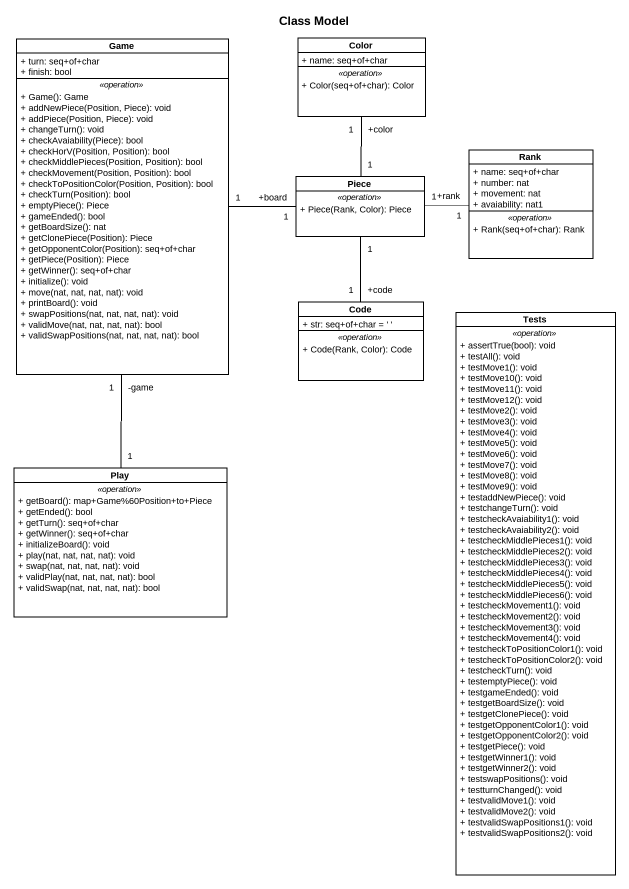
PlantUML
@startuml
title Class Model
hide circle
hide empty members
skinparam classAttributeIconSize 0
class Game {
  + turn: seq+of+char
  + finish: bool
  .. <<operation>> ..
  + Game(): Game
  + addNewPiece(Position, Piece): void
  + addPiece(Position, Piece): void
  + changeTurn(): void
  + checkAvaiability(Piece): bool
  + checkHorV(Position, Position): bool
  + checkMiddlePieces(Position, Position): bool
  + checkMovement(Position, Position): bool
  + checkToPositionColor(Position, Position): bool
  + checkTurn(Position): bool
  + emptyPiece(): Piece
  + gameEnded(): bool
  + getBoardSize(): nat
  + getClonePiece(Position): Piece
  + getOpponentColor(Position): seq+of+char
  + getPiece(Position): Piece
  + getWinner(): seq+of+char
  + initialize(): void
  + move(nat, nat, nat, nat): void
  + printBoard(): void
  + swapPositions(nat, nat, nat, nat): void
  + validMove(nat, nat, nat, nat): bool
  + validSwapPositions(nat, nat, nat, nat): bool
}
class Color {
  + name: seq+of+char
  .. <<operation>> ..
  + Color(seq+of+char): Color
}
class Rank {
  + name: seq+of+char
  + number: nat
  + movement: nat
  + avaiability: nat1
  .. <<operation>> ..
  + Rank(seq+of+char): Rank
}
class Piece {
  .. <<operation>> ..
  + Piece(Rank, Color): Piece
}
class Code {
  + str: seq+of+char = ' '
  .. <<operation>> ..
  + Code(Rank, Color): Code
}
class Tests {
  .. <<operation>> ..
  + assertTrue(bool): void
  + testAll(): void
  + testMove1(): void
  + testMove10(): void
  + testMove11(): void
  + testMove12(): void
  + testMove2(): void
  + testMove3(): void
  + testMove4(): void
  + testMove5(): void
  + testMove6(): void
  + testMove7(): void
  + testMove8(): void
  + testMove9(): void
  + testaddNewPiece(): void
  + testchangeTurn(): void
  + testcheckAvaiability1(): void
  + testcheckAvaiability2(): void
  + testcheckMiddlePieces1(): void
  + testcheckMiddlePieces2(): void
  + testcheckMiddlePieces3(): void
  + testcheckMiddlePieces4(): void
  + testcheckMiddlePieces5(): void
  + testcheckMiddlePieces6(): void
  + testcheckMovement1(): void
  + testcheckMovement2(): void
  + testcheckMovement3(): void
  + testcheckMovement4(): void
  + testcheckToPositionColor1(): void
  + testcheckToPositionColor2(): void
  + testcheckTurn(): void
  + testemptyPiece(): void
  + testgameEnded(): void
  + testgetBoardSize(): void
  + testgetClonePiece(): void
  + testgetOpponentColor1(): void
  + testgetOpponentColor2(): void
  + testgetPiece(): void
  + testgetWinner1(): void
  + testgetWinner2(): void
  + testswapPositions(): void
  + testturnChanged(): void
  + testvalidMove1(): void
  + testvalidMove2(): void
  + testvalidSwapPositions1(): void
  + testvalidSwapPositions2(): void
}
class Play {
  .. <<operation>> ..
  + getBoard(): map+Game%60Position+to+Piece
  + getEnded(): bool
  + getTurn(): seq+of+char
  + getWinner(): seq+of+char
  + initializeBoard(): void
  + play(nat, nat, nat, nat): void
  + swap(nat, nat, nat, nat): void
  + validPlay(nat, nat, nat, nat): bool
  + validSwap(nat, nat, nat, nat): bool
}
Game "-game\n1" -- "1" Play
Color "+color\n1" -- "1" Piece
Rank "+rank\n1" -left- "1" Piece
Piece "+board\n1" -left- "1" Game
Code "+code\n1" -up- "1" Piece
@enduml
